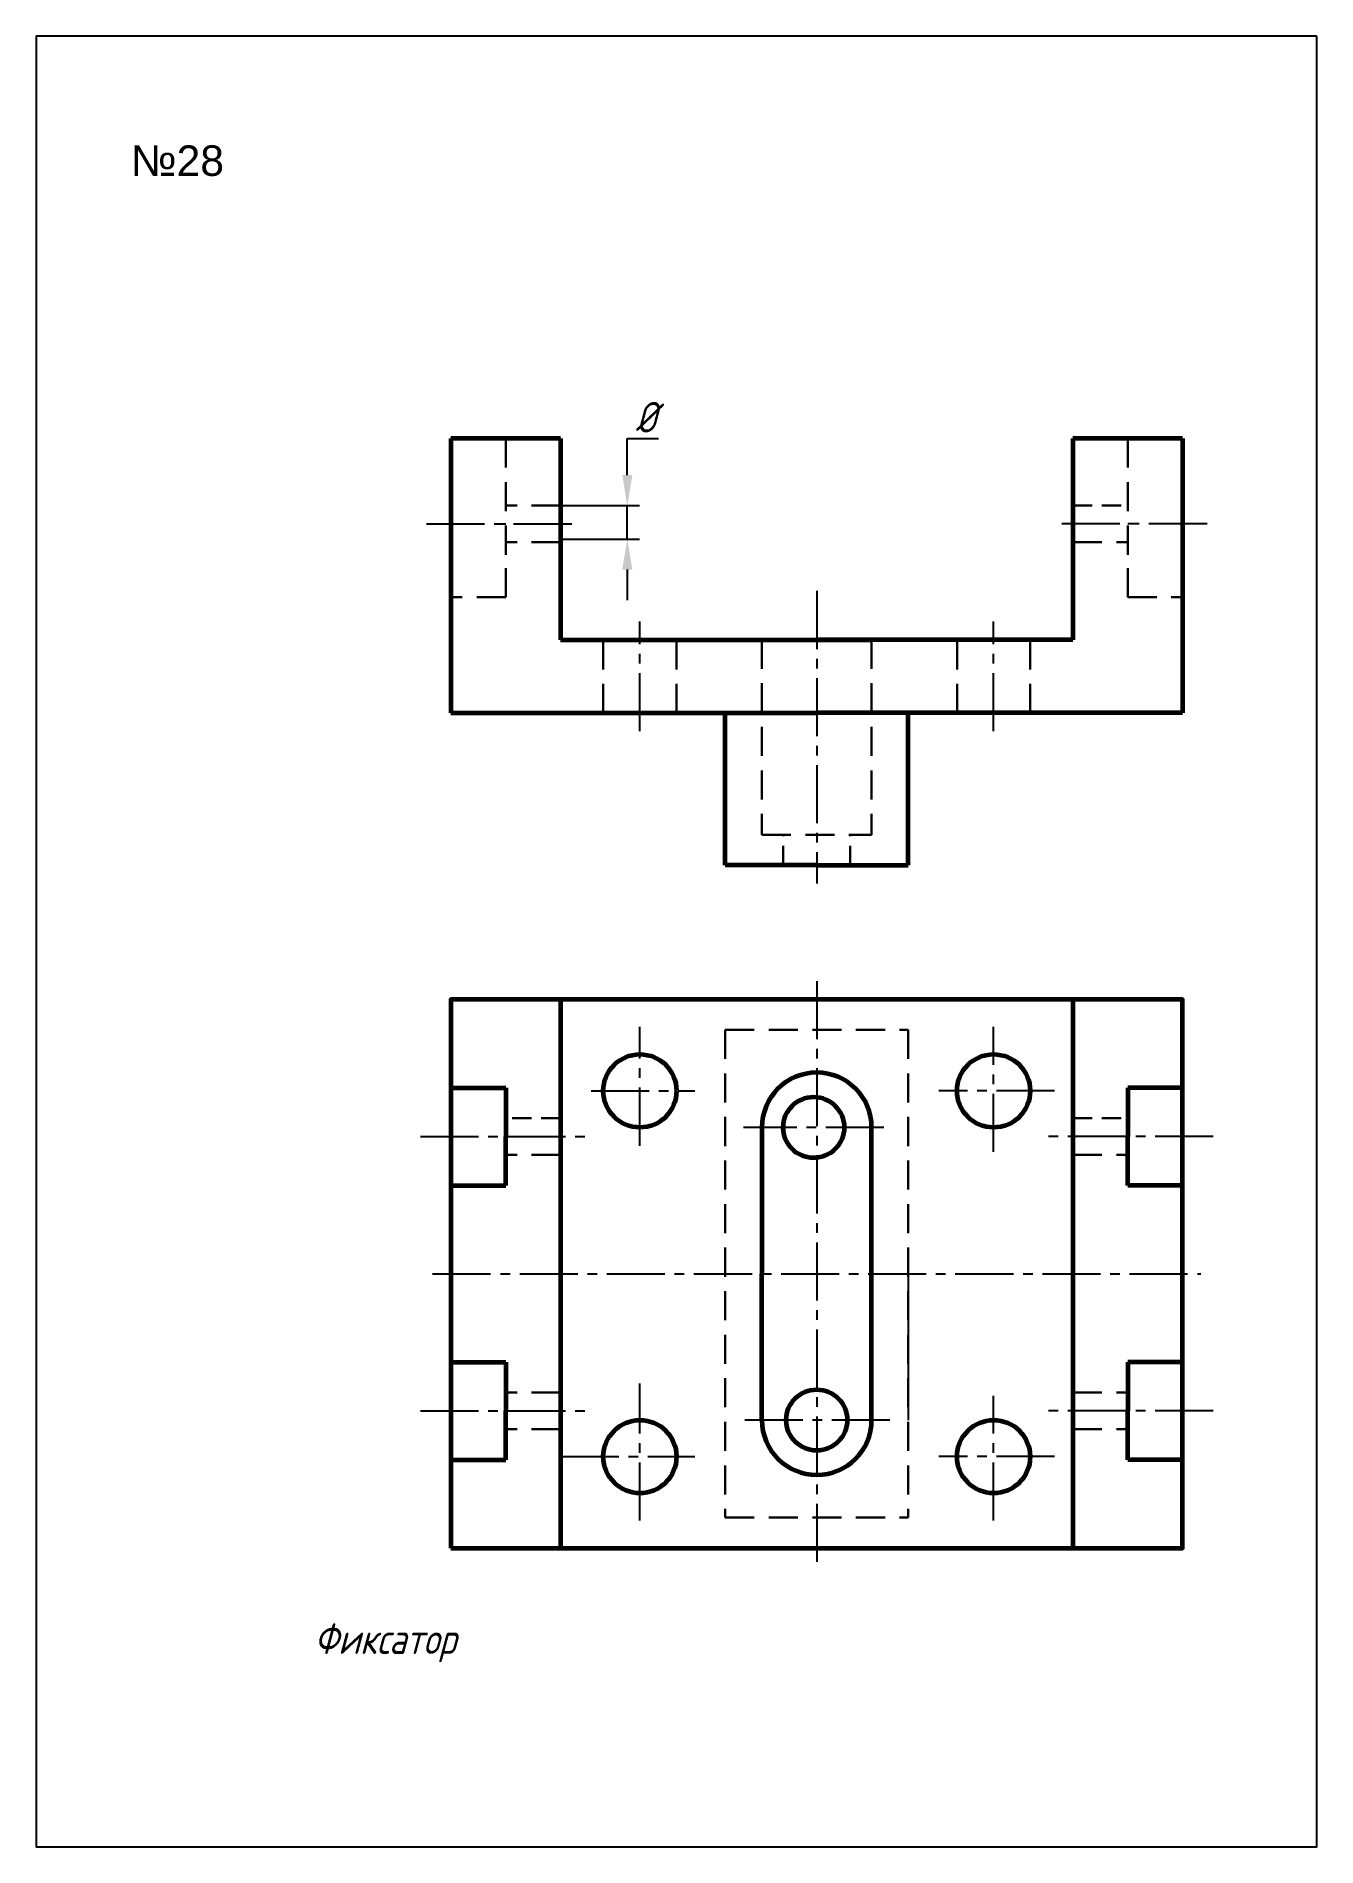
# Model space of a CAD drawing. Header units: millimetres. Extents: x 0 to 210, y 0 to 297.
import ezdxf

# ---------------------------------------------------------------- set-up
doc = ezdxf.new("R2010")
doc.units = ezdxf.units.MM
doc.header["$LTSCALE"] = 0.5
doc.header["$PDMODE"] = 3
doc.linetypes.add('CENTER2', pattern=[28.575, 19.05, -3.175, 3.175, -3.175])
doc.linetypes.add('DASHED2', pattern=[9.525, 6.35, -3.175])
doc.layers.get('0').update_dxf_attribs({"linetype": 'CONTINUOUS'})
doc.layers.get('Defpoints').update_dxf_attribs({"linetype": 'CONTINUOUS'})
doc.styles.get("Standard").update_dxf_attribs({"font": 'isocpeur.ttf', "width": 0.8, "oblique": 15})
doc.styles.add('АРИАЛ-5(1)', font='ARIAL.TTF', dxfattribs={"height": 5})
doc.dimstyles.new('ESKD_standart', dxfattribs={"dimtxt": 5, "dimasz": 5, "dimexe": 2, "dimexo": 0, "dimgap": 1, "dimtad": 1, "dimtoh": 1, "dimdec": 0, "dimzin": 1, "dimdsep": 46, "dimtxsty": 'Standard', "dimcen": 3, "dimdle": 1.25, "dimadec": 0, "dimazin": 0, "dimtfac": 1, "dimtdec": 0, "dimtmove": 0, "dimatfit": 3, "dimldrblk": 'DOT', "dimfxl": 0, "dimtvp": 1.5, "dimtolj": 1, "dimtzin": 1, "dimarcsym": 0})

# ---------------------------------------------------------------- blocks, each defined once
blk = doc.blocks.new('*D19')
at = {"color": 0, "linetype": 'Continuous', "lineweight": -2}
for p, q in [((96.93, 225), (96.93, 231)), ((96.93, 231), (102.07, 231)), ((86, 220), (98.93, 220)), ((96.93, 214.5), (96.93, 220)), ((86, 214.5), (98.93, 214.5)), ((96.93, 209.5), (96.93, 204.5))]:
    blk.add_line(p, q, dxfattribs=at)
at = {"color": 0, "linetype": 'Continuous'}
for points in [[(96.1, 225), (97.76, 225), (96.93, 220)], [(96.1, 209.5), (97.76, 209.5), (96.93, 214.5)]]:
    blk.add_solid(points, dxfattribs=at)
at = {"layer": 'Defpoints', "color": 0, "linetype": 'Continuous'}
for p in [(86, 220), (86, 214.5), (96.93, 214.5)]:
    blk.add_point(p, dxfattribs=at)
at = {"color": 0, "linetype": 'Continuous', "lineweight": -3, "insert": (100, 234.5), "char_height": 5, "attachment_point": 5}
blk.add_mtext('\\A1;%%C', dxfattribs=at)
blk = doc.blocks.new('_Dot')
at = {"color": 0, "lineweight": -2}
blk.add_line((-0.5, 0), (-1, 0), dxfattribs=at)
at = {"color": 0, "const_width": 0.5}
blk.add_lwpolyline([(-0.25, 0, 1), (0.25, 0, 1)], format="xyb", close=True, dxfattribs=at)

msp = doc.modelspace()

# ---------------------------------------------------------------- linework, layer by layer
at = {"color": 7, "lineweight": 60, "ltscale": 0.5}
for p, q in [((86, 231), (68, 231)), ((68, 231), (68, 186)), ((68, 231), (68, 186)), ((86, 231), (86, 198)), ((188, 231), (170, 231)), ((170, 231), (170, 198)), ((188, 231), (188, 186)), ((188, 231), (188, 186)), ((86, 198), (128, 198)), ((170, 198), (128, 198)), ((128, 198), (137, 198)), ((68, 186), (128, 186)), ((113, 161), (113, 186)), ((188, 186), (128, 186)), ((143, 161), (143, 186)), ((128, 161), (113, 161)), ((128, 161), (143, 161)), ((86, 139), (86, 49)), ((170, 139), (170, 49)), ((68, 124.5), (77, 124.5)), ((77, 124.5), (77, 116.5)), ((188, 124.5), (179, 124.5)), ((179, 124.5), (179, 116.5)), ((77, 108.5), (77, 116.5)), ((119, 118), (119, 94)), ((137, 70), (137, 118)), ((179, 108.5), (179, 116.5)), ((68, 108.5), (77, 108.5)), ((188, 108.5), (179, 108.5)), ((119, 70), (119, 94)), ((68, 79.5), (77, 79.5)), ((77, 79.5), (77, 71.5)), ((188, 79.5), (179, 79.5)), ((179, 79.5), (179, 71.5)), ((77, 63.5), (77, 71.5)), ((179, 63.5), (179, 71.5)), ((68, 63.5), (77, 63.5)), ((188, 63.5), (179, 63.5))]:
    msp.add_line(p, q, dxfattribs=at)
at = {"color": 7, "linetype": 'DASHED2', "lineweight": 30, "ltscale": 1.5}
for p, q in [((77, 231), (77, 205)), ((179, 231), (179, 205)), ((86, 220), (77, 220)), ((86, 214), (77, 214)), ((170, 214), (179, 214)), ((77, 205), (77, 213)), ((179, 205), (179, 213)), ((77, 205), (68, 205)), ((179, 205), (188, 205)), ((93, 186), (93, 198)), ((105, 186), (105, 198)), ((119, 198), (119, 166)), ((137, 198), (137, 166)), ((151, 186), (151, 198)), ((163, 186), (163, 198)), ((119, 166), (137, 166)), ((113, 134), (113, 54)), ((113, 134), (143, 134)), ((143, 134), (143, 54)), ((86, 113.5), (77, 113.5)), ((170, 113.5), (179, 113.5)), ((86, 74.5), (77, 74.5)), ((170, 74.5), (179, 74.5)), ((86, 68.5), (77, 68.5)), ((170, 68.5), (179, 68.5)), ((113, 54), (143, 54))]:
    msp.add_line(p, q, dxfattribs=at)
at = {"color": 7, "linetype": 'DASHED2', "lineweight": 30}
for p, q in [((170, 220), (179, 220)), ((122.5, 161), (122.5, 166)), ((133.5, 161), (133.5, 166)), ((86, 119.5), (77, 119.5)), ((170, 119.5), (179, 119.5))]:
    msp.add_line(p, q, dxfattribs=at)
at = {"linetype": 'CENTER2'}
for p, q in [((64, 217), (89, 217)), ((192, 217), (167, 217)), ((128, 206), (128, 158)), ((99, 183), (99, 201)), ((157, 183), (157, 201)), ((128, 142), (128, 46)), ((99, 115), (99, 134.5)), ((157, 114), (157, 134.5)), ((91, 124), (108, 124)), ((167, 124), (148, 124)), ((63, 116.5), (90, 116.5)), ((139, 118), (116, 118)), ((193, 116.5), (166, 116.5)), ((65, 94), (191, 94)), ((99, 53.5), (99, 76)), ((63, 71.5), (90, 71.5)), ((157, 53.5), (157, 74)), ((193, 71.5), (166, 71.5)), ((140, 70), (116, 70)), ((86, 64), (108, 64)), ((167, 64), (148, 64))]:
    msp.add_line(p, q, dxfattribs=at)
at = {"linetype": 'Continuous', "lineweight": -3}
for p, q in [((76.5, 217), (77, 217)), ((179.5, 217), (179, 217)), ((143, 94), (143, 70))]:
    msp.add_line(p, q, dxfattribs=at)
at = {"color": 7, "lineweight": 60, "ltscale": 0.5}
msp.add_lwpolyline([(68, 49), (188, 49), (188, 139), (68, 139)], close=True, dxfattribs=at)
for centre, radius in [((99, 124), 6), ((157, 124), 6), ((127.5, 118), 5), ((128, 70), 5), ((99, 64), 6), ((157, 64), 6)]:
    msp.add_circle(centre, radius, dxfattribs=at)
for centre, start, end in [((128, 118), 0, 180), ((128, 70), 180, 0)]:
    msp.add_arc(centre, 9, start, end, dxfattribs=at)
at = {"layer": 'Defpoints'}
msp.add_lwpolyline([(210, 297), (0, 297), (0, 0), (210, 0)], close=True, dxfattribs=at)

# ---------------------------------------------------------------- texts
at = {"color": 7, "linetype": 'Continuous', "lineweight": -3, "style": 'АРИАЛ-5(1)'}
msp.add_text('№28', height=5, dxfattribs=at).set_placement((15.53, 274.09))
at = {"oblique": 15, "width": 0.8}
msp.add_text('Фиксатор', height=5, dxfattribs=at).set_placement((45.56, 31.63))

# ---------------------------------------------------------------- dimensions: what is measured, and where the dimension line sits
at = {"linetype": 'Continuous', "lineweight": -3}
dim = msp.add_linear_dim(base=(96.93, 214.5), p1=(86, 220), p2=(86, 214.5), angle=90, text='%%C', dimstyle='ESKD_standart', dxfattribs=at)
dim.commit()
dim.dimension.update_dxf_attribs({"geometry": '*D19', "text_midpoint": (100, 231), "dimtype": 160})

doc.saveas('drawing.dxf')
